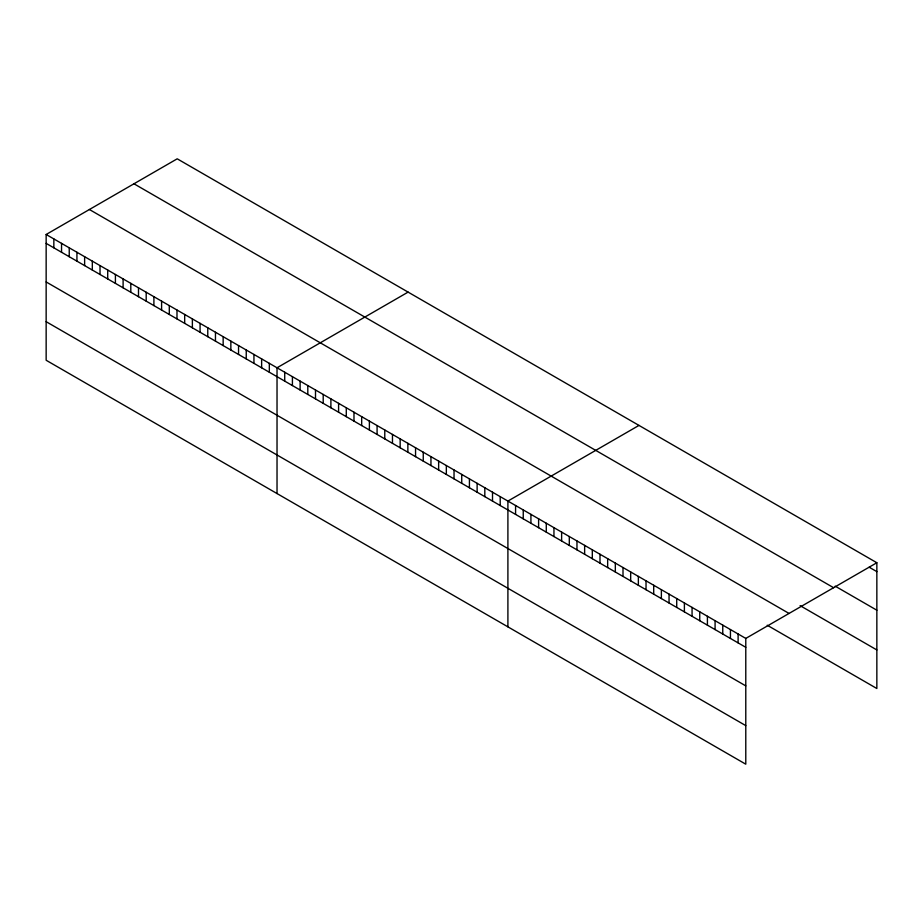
<?xml version="1.0" encoding="UTF-8"?>
<svg xmlns="http://www.w3.org/2000/svg" width="923" height="923" viewBox="0 0 923 923"><rect width="100%" height="100%" fill="white"/><g stroke="black" fill="none" stroke-linecap="round" stroke-linejoin="round"><path stroke-width="1.38" d="M46.15 234.488L745.784 638.416L745.784 764.186L46.15 360.258L46.15 234.488L177.216 158.814L876.85 562.742L876.85 688.512L767.232 625.229M408.093 292.106L277.027 367.781L277.027 493.551M638.981 425.411L507.904 501.074L507.904 626.855M745.784 638.416L876.85 562.742M869.178 567.207L876.85 571.637M835.2 586.163L876.85 610.207M133.962 183.781L833.596 587.709M800.114 605.638L876.85 649.942M89.404 209.509L789.038 613.437M46.15 243.384L745.784 647.311M46.15 281.953L745.784 685.881M46.15 321.689L745.784 725.616M738.112 633.986L738.112 642.881M730.439 629.555L730.439 638.451M722.755 625.125L722.755 634.02M715.083 620.694L715.083 629.59M707.41 616.264L707.41 625.159M699.738 611.834L699.738 620.729M692.065 607.403L692.065 616.299M684.393 602.973L684.393 611.868M676.721 598.542L676.721 607.438M669.048 594.112L669.048 603.007M661.376 589.682L661.376 598.577M653.703 585.251L653.703 594.147M646.031 580.821L646.031 589.716M638.358 576.39L638.358 585.286M630.674 571.96L630.674 580.855M623.002 567.53L623.002 576.425M615.329 563.099L615.329 571.995M607.657 558.669L607.657 567.564M599.985 554.238L599.985 563.134M592.312 549.808L592.312 558.703M584.64 545.378L584.64 554.273M576.967 540.947L576.967 549.843M569.295 536.517L569.295 545.412M561.622 532.086L561.622 540.982M553.95 527.656L553.95 536.551M546.278 523.226L546.278 532.121M538.605 518.795L538.605 527.691M530.921 514.365L530.921 523.26M523.249 509.934L523.249 518.83M515.576 505.504L515.576 514.399M500.208 496.632L500.208 505.527M492.513 492.19L492.513 501.085M484.817 487.748L484.817 496.643M477.122 483.306L477.122 492.201M469.426 478.864L469.426 487.759M461.731 474.422L461.731 483.317M454.035 469.98L454.035 478.875M446.34 465.527L446.34 474.434M438.644 461.085L438.644 469.98M430.949 456.643L430.949 465.538M423.253 452.201L423.253 461.096M415.558 447.759L415.558 456.654M407.862 443.317L407.862 452.212M400.167 438.875L400.167 447.77M392.471 434.433L392.471 443.328M384.776 429.991L384.776 438.887M377.08 425.538L377.08 434.445M369.385 421.096L369.385 429.991M361.678 416.654L361.678 425.549M353.982 412.212L353.982 421.107M346.287 407.77L346.287 416.665M338.591 403.328L338.591 412.223M330.896 398.886L330.896 407.781M323.2 394.444L323.2 403.339M315.504 390.002L315.504 398.898M307.809 385.56L307.809 394.456M300.113 381.107L300.113 390.002M292.418 376.665L292.418 385.56M284.722 372.223L284.722 381.118M269.331 363.339L269.331 372.234M261.636 358.897L261.636 367.792M253.94 354.455L253.94 363.35M246.245 350.013L246.245 358.909M238.549 345.571L238.549 354.467M230.854 341.118L230.854 350.013M223.158 336.676L223.158 345.571M215.463 332.234L215.463 341.129M207.767 327.792L207.767 336.687M200.072 323.35L200.072 332.245M192.376 318.908L192.376 327.803M184.681 314.466L184.681 323.362M176.985 310.024L176.985 318.92M169.29 305.582L169.29 314.478M161.594 301.129L161.594 310.024M153.899 296.687L153.899 305.582M146.192 292.245L146.192 301.14M138.496 287.803L138.496 296.698M130.801 283.361L130.801 292.256M123.105 278.919L123.105 287.814M115.41 274.477L115.41 283.373M107.714 270.035L107.714 278.931M100.019 265.593L100.019 274.489M92.323 261.14L92.323 270.035M84.628 256.698L84.628 265.593M76.932 252.256L76.932 261.151M69.237 247.814L69.237 256.709M61.541 243.372L61.541 252.267M53.846 238.93L53.846 247.826"/></g></svg>
